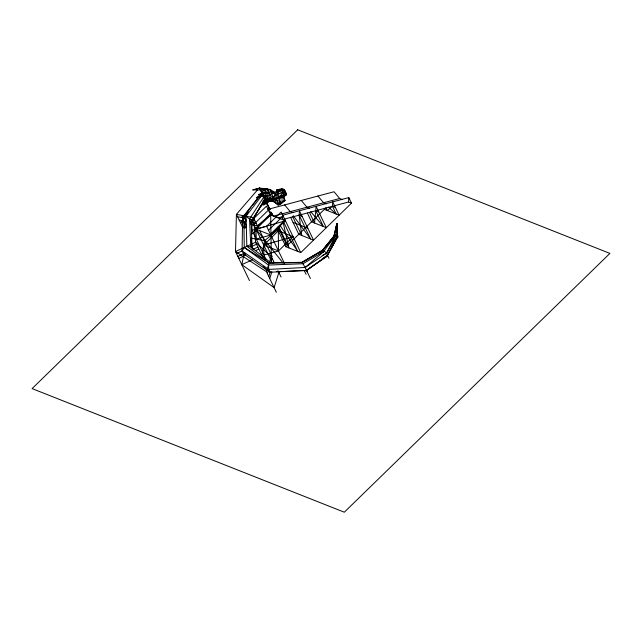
<?xml version="1.0" encoding="UTF-8"?>
<svg xmlns="http://www.w3.org/2000/svg" width="642" height="642" viewBox="0 0 642 642"><rect width="100%" height="100%" fill="white"/><g stroke="black" fill="none" stroke-linecap="round" stroke-linejoin="round"><path stroke-width="0.96" d="M281.18 197.006L283.796 197.584L285.104 200.497L280.402 203.161L278.01 203.642L273.941 201.7L270.86 201.123L269.809 195.208L267.313 188.909L259.352 188.082L252.828 189.896L264.737 190.04L267.313 188.909L270.426 189.591L274.64 192.335L276.854 198.747L270.868 200.424L263.637 204.878C265.611 199.301 272.673 199.108 275.57 194.398L283.323 192.72L284.904 191.701L286.035 192.913L286.581 194.815L284.294 196.372L276.854 198.747M322.356 250.549L333.896 236.433L336.841 223.577L337.7 236.537L326.874 256.27L306.483 270.306L270.122 272.248L243.462 253.775L242.098 250.942L242.596 217.71L243.43 216.426M348.534 201.997L348.807 197.592L282.753 215.198L282.48 219.596L348.534 201.997L351.495 203.169L300.753 252.603L285.987 246.761L277.047 228.183M336.544 227.412L336.841 223.577L333.896 236.433L321.746 251.287L318.304 253.253M261.398 196.035L246.047 216.21L244.618 216.651L242.596 222.132L244.955 221.779L244.104 227.605L245.059 228.175L246.311 226.57L244.955 221.779L246.159 220.72L244.618 216.651L243.848 215.784L236.417 214.348L235.494 251.552L249.465 280.586M335.702 230.069L336.841 223.577L337.194 235.486L338.061 237.275M278.163 227.083L278.941 228.825L264.576 240.726L261.896 255.355L265.981 259.448L252.017 230.237L251.833 220.415L266.454 206.17L270.667 214.918L271.365 261.005L251.833 220.415M244.955 221.779L244.104 227.605L246.311 226.57M277.561 271.02L278.917 272.385L274.102 287.6L241.801 264.665L244.249 252.988M276.357 292.295L266.438 271.678L271.261 256.471L255.588 242.243L253.478 217.654L264.969 199.79L262.979 195.361M267.401 273.685L268.757 269.415L268.541 265.05L244.249 247.491L243.92 221.37M272.224 258.469L270.844 262.819L269.159 263.1L244.249 247.491L242.098 250.942L236.457 253.558M268.765 276.517L270.122 272.248L268.757 269.415L242.098 250.942M273.035 263.051L273.588 261.31M269.736 278.524L271.831 271.895L270.122 272.248L263.116 266.695M244.618 216.651L241.954 217.068L247.997 211.788L246.047 216.21L246.833 246.295L269.159 263.1L302.069 262.281L322.42 250.34L335.878 235.028L336.841 223.577L337.002 232.565M256.407 197.84L262.923 195.641L267.064 196.075L270.619 198.37L267.858 199.229L267.064 196.075L268.982 192.624L263.188 195.89L256.407 197.84C261.479 192.648 269.062 191.22 275.57 194.398L273.58 198.868L273.941 201.7L278.138 205.087L280.434 204.381L285.104 200.497L279.96 201.275L273.628 199.574L262.506 203.008L267.674 198.506L273.58 198.868L286.027 193.82L285.313 191.324L283.828 189.318L281.814 188.716L276.622 189.904L278.989 193.908L276.887 190.497L282.263 189.711L284.366 190.505L285.313 192.231M316.578 254.24L301.941 262.594L270.844 262.819L250.805 246.905L249.513 219.05L263.774 197.038L264.761 199.076L250.46 223.52L265.17 198.996L264.376 195.85M250.886 222.654L253.654 217.526M276.758 271.71L306.314 270.571L326.874 256.27L337.7 236.537L336.737 236.81L337.09 237.548L335.429 239.996M321.714 259.352L326.874 256.27L337.7 236.537M275.001 200.015L275.53 199.084M304.316 270.531L306.314 270.571L327.548 255.315L324.988 256.84M284.141 196.019L286.027 193.82L283.828 189.318L285.273 191.902L284.599 190.642M322.934 252.467L335.878 235.028L337.194 235.486L326.521 253.181L305.119 267.473L268.757 269.415M252.137 248.767L251.134 222.429L249.513 219.05L246.047 216.21L241.954 217.068L243.848 215.784L261.88 192.913L259.641 196.308M251.118 207.005L242.596 217.71L237.564 216.731M252.338 205.48L258.421 197.84M322.188 255.596L326.521 253.181L335.878 235.028L334.506 235.413L322.42 250.34L319.194 252.659M279.96 201.275L280.402 203.161L278.138 205.087L278.01 203.642L279.96 201.275L278.829 198.755M257.57 189.831L236.417 214.348L242.869 227.758M262.811 201.251L264.761 199.076L266.454 199.863M265.483 202.92L263.637 204.878L270.94 199.983L273.58 198.868L270.426 189.591L268.011 189.462M253.75 224.395L268.364 210.143M255.66 228.375L270.282 214.123M283.13 263.084L256.046 229.17L270.667 214.918L285.433 220.768L270.812 235.02L256.262 239.073L256.046 229.17L285.433 220.768M252.017 230.237L266.599 226.265L281.22 212.012L300.753 252.603M268.517 230.237L283.138 215.993M270.434 234.218L285.048 219.973M278.331 230.839L263.71 245.083L263.926 254.994L278.476 250.934L293.097 236.689L278.331 230.839L278.476 250.934L263.71 245.083L293.097 236.689M285.987 246.761L325.743 208.016M243.848 215.784L247.997 211.788M285.931 193.354L286.581 194.815L286.027 193.82L283.323 192.72L278.909 196.925L279.198 198.153L283.973 195.056L281.814 188.716L281.83 189.398M310.399 278.443L305.119 267.473L324.403 251.118L326.521 253.181L328.993 258.301M267.064 196.075L262.923 195.641C266.085 196.877 269.841 195.794 272.112 193.33M242.628 220.663L240.341 222.493L243.125 223.039M260.179 206.612L265.523 202.334M251.335 234.354L257.434 229.467M263.148 194.494L262.474 191.613L264.737 190.04L265.924 192.688M273.628 199.574L276.614 197.632L279.198 198.153L278.957 197.624M322.757 252.129L324.403 251.118L322.42 250.34L302.069 262.281L305.119 267.473M324.403 251.118L303.016 263.726L268.541 265.05M262.506 203.008L270.619 198.37M280.963 189.478L276.622 189.904L277.617 190.851L274.64 192.335L273.051 192.006M323.279 258.004L326.874 256.27M256.551 244.249L250.805 246.905L246.833 246.295M237.821 256.391L243.462 253.775L245.092 253.999M252.996 249.361L257.915 247.082M238.784 258.397L245.79 255.147M255.38 250.709L258.878 249.088M241.801 264.665L252.29 259.809M242.596 222.132L246.159 220.72M261.133 195.112L258.718 194.574L263.116 192.929M278.299 192.375L275.105 193.37L271.269 191.46L268.147 190.762L265.331 191.364L263.485 193.86L261.406 190.313M258.718 194.574L263.236 193.29M275.98 203.618L278.01 203.642L277.296 200.753L273.941 201.7L270.868 200.424M339.674 198.49L273.62 216.089L267.987 209.348L334.041 191.749L339.674 198.49L342.338 199.542M278.05 217.847L282.681 216.611M252.828 189.896L258.06 188.748M268.982 192.624L261.984 193.948L263.188 195.89M277.167 198.675L284.454 199.044L283.764 196.115M262.618 188.571L267.313 188.909M263.565 195.425L265.17 198.996L267.858 199.229L267.674 198.506M244.947 216.001L253.478 217.654L258.245 227.565M249.513 219.05L254.625 220.045M239.185 220.11L243.382 220.92M251.134 222.429L256.254 223.416M250.894 224.548L257.402 225.807L271.767 213.906L270.98 212.165M251.311 238.15L264.576 240.726M269.311 200.802L270.86 201.123M268.629 199.413L270.94 199.983M283.323 192.72L277.159 191.091L282.705 190.706L284.904 191.701M262.474 191.613L260.403 190.048L259.352 188.082L264.737 190.04M326.248 203.827L323.592 202.776L317.959 196.035M335.405 207.454L332.452 206.283L327.324 210.528L326.08 207.944M324.37 209.356L339.137 215.206L332.725 201.885L332.452 206.283L336.183 214.035L328.487 207.157M309.588 208.265L306.932 207.214L301.299 200.473M318.745 211.892L315.792 210.72L316.065 206.323L326.345 227.669L311.571 221.827L307.358 213.056M292.937 212.703L290.28 211.651L284.639 204.91M302.093 216.33L299.14 215.158L299.413 210.761L313.553 240.14L298.779 234.29L290.593 217.285M293.049 222.389L307.823 228.231M256.046 229.17L270.812 235.02M243.462 253.775L245.26 254.521M265.17 198.996L266.558 199.654M269.809 195.208L273.211 197.166M259.352 188.082L259.801 188.363M266.438 271.678L235.494 251.552L255.588 242.243L262.747 257.129M275.57 194.398L278.909 196.925L276.718 191.155M264.496 196.115L267.858 199.229M310.728 211.667L323.391 226.506L315.792 210.72L314.532 222.991L309.468 212.47M293.266 215.672L310.6 238.968L299.14 215.158L301.732 235.462L292.736 216.755M280.217 225.727L297.8 251.439L283.756 222.252M306.314 270.571L307.446 272.312M348.807 197.592L351.495 203.169M334.506 235.413L334.867 236.152M304.42 270.876L306.106 274.375M278.724 226.706L288.94 247.924L283.13 222.429M260.516 189.727L261.864 192.544M265.082 199.221L265.884 200.89M266.711 202.599L270.089 209.621M271.775 213.128L273.043 215.76M278.572 227.252L281.124 232.556M261.88 192.913L262.57 194.357M263.276 195.922L264.961 199.421M264.969 199.79L269.76 209.733M270.964 212.237L272.609 215.664M278.098 227.075L286.605 244.746M266.599 226.265L284.43 263.316M259.512 230.197L272.24 256.639M271.261 256.471L274.23 262.642M251.776 246.255L253.478 249.794M278.203 271.02L281.044 277.015M262.979 195.328L264.255 197.848L263.421 195.328M276.341 198.635L277.296 200.753M266.679 202.591L269.809 209.557M260.564 189.888L262.682 194.454M262.923 195.144L267.345 204.726M259.488 187.6L262.578 194.478M283.973 195.056L284.294 196.372M276.887 190.497L277.392 192.656M264.159 196.749L264.6 198.627M251.327 239.98L251.744 244.859M280.402 203.161L280.434 204.381M243.864 216.715L243.896 219.508M297.687 129.788L32.1 388.595L344.313 512.212L609.9 253.405L297.687 129.788"/></g></svg>
